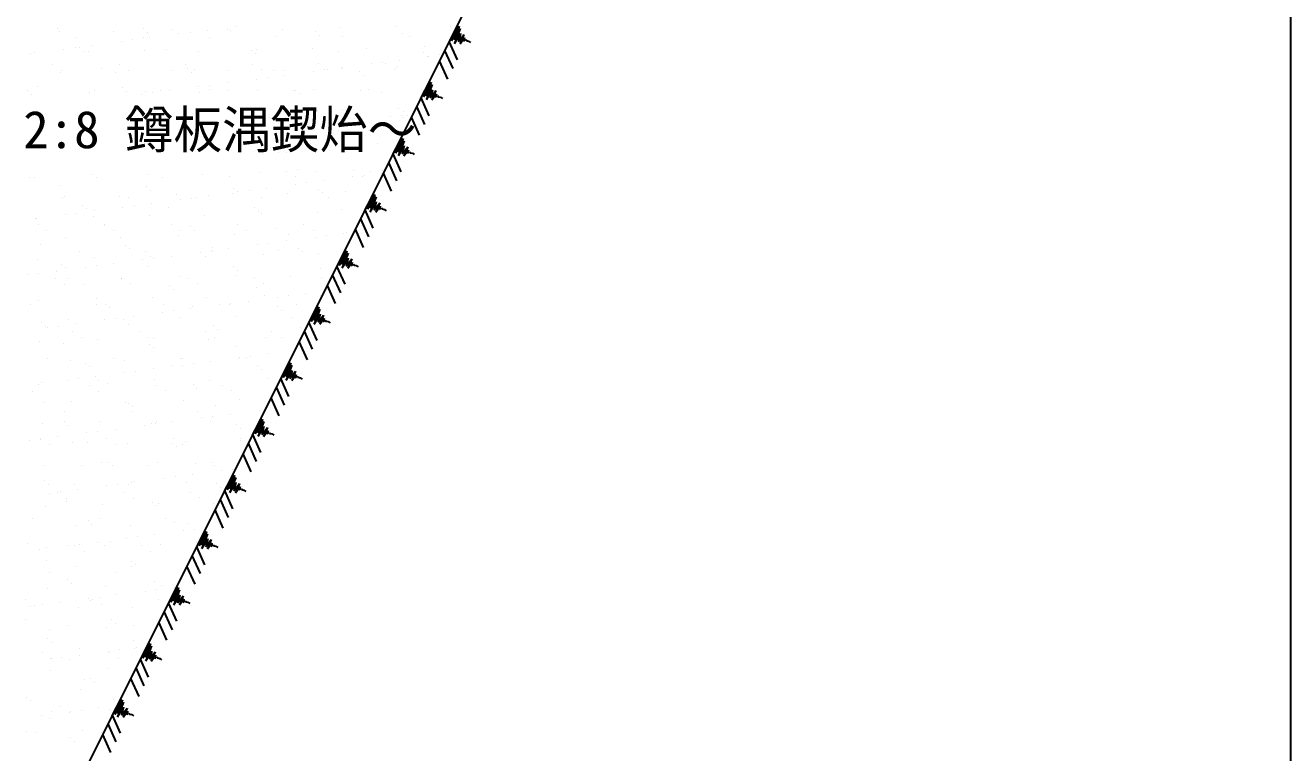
# Model space of a CAD drawing. Header units: metres. Extents: x 0 to 297, y 0 to 210.
# Drawn here: x 178.5 to 297, y 77.6 to 145.8 of the extents above; entities that cross this region are included whole.
import ezdxf

# ---------------------------------------------------------------- set-up
doc = ezdxf.new("R2010")
doc.units = ezdxf.units.M
doc.layers.add(' ', color=7, linetype='Continuous')

msp = doc.modelspace()

# ---------------------------------------------------------------- linework, layer by layer
at = {"layer": ' '}
for p, q in [((245.66, 199.22), (165.66, 39.22)), ((181.54, 145.5), (181.54, 145.5)), ((181.66, 145.18), (181.66, 145.18)), ((183.32, 144.63), (183.32, 144.63)), ((186.78, 145.15), (186.78, 145.15)), ((189.54, 144.65), (189.54, 144.65)), ((189.55, 145.43), (189.55, 145.43)), ((189.92, 145.1), (189.92, 145.1)), ((190.15, 144.6), (190.15, 144.6)), ((192.18, 145.35), (192.18, 145.35)), ((192.87, 144.96), (192.87, 144.96)), ((193.91, 145.1), (193.91, 145.1)), ((195.53, 145.31), (195.53, 145.31)), ((195.77, 144.66), (195.77, 144.66)), ((197.41, 145.41), (197.41, 145.41)), ((197.67, 145.26), (197.67, 145.26)), ((198.25, 145.67), (198.25, 145.67)), ((202, 144.67), (202, 144.67)), ((202.53, 145.39), (202.53, 145.39)), ((205.67, 145.19), (205.67, 145.19)), ((206.04, 144.85), (206.04, 144.85)), ((207.93, 145.58), (207.93, 145.58)), ((208.23, 144.68), (208.23, 144.68)), ((213.17, 145.65), (213.17, 145.65)), ((213.79, 145.01), (213.79, 145.01)), ((214.46, 144.69), (214.46, 144.69)), ((218.28, 145.63), (218.28, 145.63)), ((182.1, 143.54), (182.1, 143.54)), ((183.14, 143.68), (183.14, 143.68)), ((183.54, 143.68), (183.54, 143.68)), ((184.77, 143.89), (184.77, 143.89)), ((187.48, 144.25), (187.48, 144.25)), ((188.52, 144.39), (188.52, 144.39)), ((191.66, 143.5), (191.66, 143.5)), ((199.66, 143.43), (199.66, 143.43)), ((200.12, 143.54), (200.12, 143.54)), ((205.35, 143.61), (205.35, 143.61)), ((210.47, 143.58), (210.47, 143.58)), ((215.87, 143.78), (215.87, 143.78)), ((178.96, 143.11), (178.96, 143.11)), ((179.38, 143.18), (179.38, 143.18)), ((183.9, 143.34), (183.9, 143.34)), ((184.37, 143.3), (184.37, 143.3)), ((189.6, 143.37), (189.6, 143.37)), ((194.72, 143.34), (194.72, 143.34)), ((200.03, 143.1), (200.03, 143.1)), ((207.78, 143.26), (207.78, 143.26)), ((211.9, 142.29), (211.9, 142.29)), ((213.53, 142.5), (213.53, 142.5)), ((215.78, 143.19), (215.78, 143.19)), ((216.15, 142.85), (216.15, 142.85)), ((216.25, 142.86), (216.25, 142.86)), ((217.29, 143), (217.29, 143)), ((181.05, 142.1), (181.05, 142.1)), ((181.79, 141.32), (181.79, 141.32)), ((181.9, 141.56), (181.9, 141.56)), ((185.64, 141.75), (185.64, 141.75)), ((186.9, 141.3), (186.9, 141.3)), ((187.28, 142.11), (187.28, 142.11)), ((188.12, 141.57), (188.12, 141.57)), ((192.31, 141.49), (192.31, 141.49)), ((193.51, 142.12), (193.51, 142.12)), ((193.65, 141.68), (193.65, 141.68)), ((194.02, 141.34), (194.02, 141.34)), ((194.35, 141.58), (194.35, 141.58)), ((197.54, 141.56), (197.54, 141.56)), ((199.74, 142.13), (199.74, 142.13)), ((200.58, 141.59), (200.58, 141.59)), ((201.77, 141.5), (201.77, 141.5)), ((202.66, 141.54), (202.66, 141.54)), ((202.76, 141.08), (202.76, 141.08)), ((205.48, 141.44), (205.48, 141.44)), ((205.96, 142.14), (205.96, 142.14)), ((206.52, 141.58), (206.52, 141.58)), ((206.81, 141.61), (206.81, 141.61)), ((208.06, 141.73), (208.06, 141.73)), ((208.15, 141.79), (208.15, 141.79)), ((209.77, 141.43), (209.77, 141.43)), ((210.14, 141.1), (210.14, 141.1)), ((210.86, 142.15), (210.86, 142.15)), ((212.19, 142.15), (212.19, 142.15)), ((213.04, 141.62), (213.04, 141.62)), ((213.29, 141.8), (213.29, 141.8)), ((179.63, 139.99), (179.63, 139.99)), ((187.63, 139.92), (187.63, 139.92)), ((194.71, 140.02), (194.71, 140.02)), ((195.75, 140.16), (195.75, 140.16)), ((197.38, 140.38), (197.38, 140.38)), ((200.09, 140.73), (200.09, 140.73)), ((201.14, 140.87), (201.14, 140.87)), ((216, 139.92), (216, 139.92)), ((178.7, 139.61), (178.7, 139.61)), ((179.09, 139.25), (179.09, 139.25)), ((184.49, 139.45), (184.49, 139.45)), ((184.93, 139.63), (184.93, 139.63)), ((188, 139.59), (188, 139.59)), ((189.33, 139.32), (189.33, 139.32)), ((189.73, 139.52), (189.73, 139.52)), ((190.37, 139.45), (190.37, 139.45)), ((191.16, 139.64), (191.16, 139.64)), ((191.99, 139.67), (191.99, 139.67)), ((194.84, 139.49), (194.84, 139.49)), ((195.76, 139.75), (195.76, 139.75)), ((197.39, 139.65), (197.39, 139.65)), ((200.24, 139.69), (200.24, 139.69)), ((203.62, 139.66), (203.62, 139.66)), ((203.76, 139.68), (203.76, 139.68)), ((204.13, 139.34), (204.13, 139.34)), ((205.48, 139.75), (205.48, 139.75)), ((209.84, 139.67), (209.84, 139.67)), ((210.6, 139.73), (210.6, 139.73)), ((211.88, 139.5), (211.88, 139.5)), ((202.78, 137.68), (202.78, 137.68)), ((205.87, 137.75), (205.87, 137.75)), ((208.18, 137.88), (208.18, 137.88)), ((213.42, 137.94), (213.42, 137.94)), ((213.87, 137.68), (213.87, 137.68)), ((201.35, 137.12), (201.35, 137.12)), ((202.2, 136.59), (202.2, 136.59)), ((207.32, 136.51), (207.32, 136.51)), ((207.58, 137.13), (207.58, 137.13)), ((208.36, 136.64), (208.36, 136.64)), ((208.42, 136.6), (208.42, 136.6)), ((209.99, 136.86), (209.99, 136.86)), ((212.71, 137.21), (212.71, 137.21)), ((213.75, 137.35), (213.75, 137.35)), ((213.81, 137.15), (213.81, 137.15)), ((214.24, 137.34), (214.24, 137.34)), ((201.94, 135.8), (201.94, 135.8)), ((202.98, 135.93), (202.98, 135.93)), ((204.61, 136.15), (204.61, 136.15)), ((205.61, 135.9), (205.61, 135.9)), ((207.86, 135.92), (207.86, 135.92)), ((208.23, 135.58), (208.23, 135.58)), ((210.72, 135.87), (210.72, 135.87)), ((201.85, 134.17), (201.85, 134.17)), ((205.23, 134.65), (205.23, 134.65)), ((208.31, 134.02), (208.31, 134.02)), ((209.97, 133.99), (209.97, 133.99)), ((211.46, 134.66), (211.46, 134.66)), ((202.21, 133.83), (202.21, 133.83)), ((202.91, 133.83), (202.91, 133.83)), ((184.74, 131.74), (184.74, 131.74)), ((189.98, 131.81), (189.98, 131.81)), ((195.09, 131.78), (195.09, 131.78)), ((197.58, 131.57), (197.58, 131.57)), ((200.5, 131.98), (200.5, 131.98)), ((202.97, 132.11), (202.97, 132.11)), ((203.81, 131.58), (203.81, 131.58)), ((203.95, 132.23), (203.95, 132.23)), ((205.73, 132.04), (205.73, 132.04)), ((209.17, 131.57), (209.17, 131.57)), ((209.2, 132.13), (209.2, 132.13)), ((210.04, 131.59), (210.04, 131.59)), ((210.21, 131.71), (210.21, 131.71)), ((210.85, 132.02), (210.85, 132.02)), ((211.83, 131.92), (211.83, 131.92)), ((211.96, 132.17), (211.96, 132.17)), ((178.9, 131.53), (178.9, 131.53)), ((179.34, 131.55), (179.34, 131.55)), ((181.82, 130.72), (181.82, 130.72)), ((185.13, 131.54), (185.13, 131.54)), ((189.82, 130.66), (189.82, 130.66)), ((191.35, 131.55), (191.35, 131.55)), ((197.94, 130.48), (197.94, 130.48)), ((201.07, 130.5), (201.07, 130.5)), ((203.78, 130.86), (203.78, 130.86)), ((204.82, 131), (204.82, 131)), ((205.94, 130.41), (205.94, 130.41)), ((206.45, 131.21), (206.45, 131.21)), ((181.93, 129.6), (181.93, 129.6)), ((182.17, 129.76), (182.17, 129.76)), ((187.28, 129.74), (187.28, 129.74)), ((188.16, 129.61), (188.16, 129.61)), ((190.19, 130.32), (190.19, 130.32)), ((192.68, 129.93), (192.68, 129.93)), ((193.02, 129.44), (193.02, 129.44)), ((194.06, 129.58), (194.06, 129.58)), ((194.39, 129.62), (194.39, 129.62)), ((195.68, 129.8), (195.68, 129.8)), ((197.92, 130), (197.92, 130)), ((198.4, 130.15), (198.4, 130.15)), ((199.44, 130.29), (199.44, 130.29)), ((200.62, 129.63), (200.62, 129.63)), ((203.03, 129.97), (203.03, 129.97)), ((206.31, 130.07), (206.31, 130.07)), ((206.85, 129.64), (206.85, 129.64)), ((208.44, 130.17), (208.44, 130.17)), ((182.25, 128.03), (182.25, 128.03)), ((183.29, 128.16), (183.29, 128.16)), ((183.81, 128.9), (183.81, 128.9)), ((184.18, 128.56), (184.18, 128.56)), ((184.92, 128.38), (184.92, 128.38)), ((187.63, 128.74), (187.63, 128.74)), ((188.67, 128.87), (188.67, 128.87)), ((190.3, 129.09), (190.3, 129.09)), ((191.93, 128.72), (191.93, 128.72)), ((199.93, 128.65), (199.93, 128.65)), ((200.3, 128.32), (200.3, 128.32)), ((200.62, 128.12), (200.62, 128.12)), ((205.86, 128.19), (205.86, 128.19)), ((208.05, 128.48), (208.05, 128.48)), ((179.47, 127.69), (179.47, 127.69)), ((179.53, 127.67), (179.53, 127.67)), ((179.67, 127.06), (179.67, 127.06)), ((184.87, 127.89), (184.87, 127.89)), ((185.9, 127.07), (185.9, 127.07)), ((185.92, 126.97), (185.92, 126.97)), ((190.1, 127.95), (190.1, 127.95)), ((192.13, 127.08), (192.13, 127.08)), ((193.92, 126.9), (193.92, 126.9)), ((195.22, 127.93), (195.22, 127.93)), ((198.35, 127.1), (198.35, 127.1)), ((204.58, 127.11), (204.58, 127.11)), ((180.51, 126.52), (180.51, 126.52)), ((182.29, 125.91), (182.29, 125.91)), ((186.74, 126.54), (186.74, 126.54)), ((187.41, 125.88), (187.41, 125.88)), ((192.81, 126.08), (192.81, 126.08)), ((192.97, 126.55), (192.97, 126.55)), ((194.29, 126.56), (194.29, 126.56)), ((198.04, 126.15), (198.04, 126.15)), ((199.2, 126.56), (199.2, 126.56)), ((202.04, 126.72), (202.04, 126.72)), ((203.16, 126.12), (203.16, 126.12)), ((205.43, 126.57), (205.43, 126.57)), ((205.63, 125.93), (205.63, 125.93)), ((206.67, 126.06), (206.67, 126.06)), ((208.29, 126.28), (208.29, 126.28)), ((208.56, 126.32), (208.56, 126.32)), ((179.9, 125.21), (179.9, 125.21)), ((183.55, 124.59), (183.55, 124.59)), ((187.91, 125.14), (187.91, 125.14)), ((188.28, 124.81), (188.28, 124.81)), ((189.78, 124.6), (189.78, 124.6)), ((194.86, 124.51), (194.86, 124.51)), ((195.9, 124.65), (195.9, 124.65)), ((196.01, 124.61), (196.01, 124.61)), ((196.03, 124.97), (196.03, 124.97)), ((197.53, 124.86), (197.53, 124.86)), ((200.24, 125.22), (200.24, 125.22)), ((201.28, 125.35), (201.28, 125.35)), ((202.23, 124.62), (202.23, 124.62)), ((202.91, 125.57), (202.91, 125.57)), ((204.03, 124.9), (204.03, 124.9)), ((204.4, 124.56), (204.4, 124.56)), ((179.59, 123.84), (179.59, 123.84)), ((181.9, 123.39), (181.9, 123.39)), ((185, 124.03), (185, 124.03)), ((186.76, 123.44), (186.76, 123.44)), ((189.48, 123.8), (189.48, 123.8)), ((190.23, 124.1), (190.23, 124.1)), ((190.52, 123.94), (190.52, 123.94)), ((192.14, 124.15), (192.14, 124.15)), ((195.35, 124.08), (195.35, 124.08)), ((200.75, 124.27), (200.75, 124.27)), ((205.98, 124.34), (205.98, 124.34)), ((178.71, 122.38), (178.71, 122.38)), ((179.75, 122.52), (179.75, 122.52)), ((181.38, 122.73), (181.38, 122.73)), ((182.26, 123.05), (182.26, 123.05)), ((184.09, 123.09), (184.09, 123.09)), ((185.13, 123.23), (185.13, 123.23)), ((190.02, 123.21), (190.02, 123.21)), ((192.94, 122.23), (192.94, 122.23)), ((193.74, 122.08), (193.74, 122.08)), ((198.02, 123.14), (198.02, 123.14)), ((198.17, 122.29), (198.17, 122.29)), ((198.39, 122.8), (198.39, 122.8)), ((199.97, 122.09), (199.97, 122.09)), ((203.29, 122.27), (203.29, 122.27)), ((206.14, 122.97), (206.14, 122.97)), ((206.2, 122.1), (206.2, 122.1)), ((181.28, 122.05), (181.28, 122.05)), ((182.13, 121.52), (182.13, 121.52)), ((182.42, 122.06), (182.42, 122.06)), ((184, 121.46), (184, 121.46)), ((187.51, 122.06), (187.51, 122.06)), ((187.53, 122.03), (187.53, 122.03)), ((188.36, 121.53), (188.36, 121.53)), ((192.01, 121.39), (192.01, 121.39)), ((192.38, 121.05), (192.38, 121.05)), ((194.58, 121.54), (194.58, 121.54)), ((200.13, 121.21), (200.13, 121.21)), ((200.81, 121.55), (200.81, 121.55)), ((179.72, 119.99), (179.72, 119.99)), ((185.12, 120.18), (185.12, 120.18)), ((190.36, 120.25), (190.36, 120.25)), ((195.47, 120.22), (195.47, 120.22)), ((197.74, 119.71), (197.74, 119.71)), ((199.37, 119.92), (199.37, 119.92)), ((200.87, 120.42), (200.87, 120.42)), ((202.09, 120.28), (202.09, 120.28)), ((203.13, 120.42), (203.13, 120.42)), ((204.75, 120.63), (204.75, 120.63)), ((206.11, 120.48), (206.11, 120.48)), ((178.94, 119.57), (178.94, 119.57)), ((185.16, 119.58), (185.16, 119.58)), ((185.99, 119.63), (185.99, 119.63)), ((186.36, 119.29), (186.36, 119.29)), ((191.32, 118.86), (191.32, 118.86)), ((191.39, 119.59), (191.39, 119.59)), ((192.36, 119), (192.36, 119)), ((193.99, 119.22), (193.99, 119.22)), ((194.12, 119.46), (194.12, 119.46)), ((196.7, 119.57), (196.7, 119.57)), ((197.62, 119.6), (197.62, 119.6)), ((202.12, 119.39), (202.12, 119.39)), ((202.49, 119.05), (202.49, 119.05)), ((203.85, 119.62), (203.85, 119.62)), ((179.98, 117.88), (179.98, 117.88)), ((180.35, 117.54), (180.35, 117.54)), ((180.55, 117.45), (180.55, 117.45)), ((181.59, 117.58), (181.59, 117.58)), ((182.54, 118.2), (182.54, 118.2)), ((183.22, 117.8), (183.22, 117.8)), ((185.94, 118.16), (185.94, 118.16)), ((186.98, 118.29), (186.98, 118.29)), ((187.66, 118.18), (187.66, 118.18)), ((188.1, 117.7), (188.1, 117.7)), ((188.6, 118.51), (188.6, 118.51)), ((193.06, 118.37), (193.06, 118.37)), ((196.11, 117.63), (196.11, 117.63)), ((198.3, 118.44), (198.3, 118.44)), ((203.41, 118.41), (203.41, 118.41)), ((204.23, 117.45), (204.23, 117.45)), ((182.9, 117.04), (182.9, 117.04)), ((183.74, 116.51), (183.74, 116.51)), ((185.25, 116.33), (185.25, 116.33)), ((189.13, 117.06), (189.13, 117.06)), ((189.97, 116.52), (189.97, 116.52)), ((190.48, 116.39), (190.48, 116.39)), ((195.36, 117.07), (195.36, 117.07)), ((195.6, 116.37), (195.6, 116.37)), ((196.2, 116.53), (196.2, 116.53)), ((196.47, 117.29), (196.47, 117.29)), ((201, 116.56), (201, 116.56)), ((201.58, 117.08), (201.58, 117.08)), ((202.43, 116.54), (202.43, 116.54)), ((179.85, 116.13), (179.85, 116.13)), ((182.09, 115.94), (182.09, 115.94)), ((190.09, 115.88), (190.09, 115.88)), ((190.46, 115.54), (190.46, 115.54)), ((198.21, 115.7), (198.21, 115.7)), ((201.21, 114.99), (201.21, 114.99)), ((180.55, 114.56), (180.55, 114.56)), ((182.67, 114.35), (182.67, 114.35)), ((184.08, 114.12), (184.08, 114.12)), ((184.45, 113.78), (184.45, 113.78)), ((186.78, 114.57), (186.78, 114.57)), ((187.79, 114.32), (187.79, 114.32)), ((192.2, 113.94), (192.2, 113.94)), ((193.01, 114.58), (193.01, 114.58)), ((193.16, 113.93), (193.16, 113.93)), ((193.19, 114.52), (193.19, 114.52)), ((194.21, 114.07), (194.21, 114.07)), ((195.83, 114.28), (195.83, 114.28)), ((198.42, 114.58), (198.42, 114.58)), ((198.55, 114.64), (198.55, 114.64)), ((199.24, 114.6), (199.24, 114.6)), ((199.59, 114.77), (199.59, 114.77)), ((200.21, 113.87), (200.21, 113.87)), ((183.44, 112.65), (183.44, 112.65)), ((185.06, 112.86), (185.06, 112.86)), ((187.78, 113.22), (187.78, 113.22)), ((188.82, 113.36), (188.82, 113.36)), ((190.45, 113.57), (190.45, 113.57)), ((200.57, 113.54), (200.57, 113.54)), ((201.13, 112.71), (201.13, 112.71)), ((179.13, 111.49), (179.13, 111.49)), ((179.68, 112.15), (179.68, 112.15)), ((179.97, 112.28), (179.97, 112.28)), ((182.4, 112.51), (182.4, 112.51)), ((184.51, 112.04), (184.51, 112.04)), ((185.36, 111.5), (185.36, 111.5)), ((185.37, 112.47), (185.37, 112.47)), ((186.19, 112.19), (186.19, 112.19)), ((190.61, 112.54), (190.61, 112.54)), ((190.74, 112.05), (190.74, 112.05)), ((191.59, 111.51), (191.59, 111.51)), ((194.19, 112.12), (194.19, 112.12)), ((194.56, 111.78), (194.56, 111.78)), ((195.72, 112.52), (195.72, 112.52)), ((196.97, 112.06), (196.97, 112.06)), ((197.81, 111.52), (197.81, 111.52)), ((180.18, 110.43), (180.18, 110.43)), ((182.8, 110.49), (182.8, 110.49)), ((187.91, 110.47), (187.91, 110.47)), ((188.18, 110.36), (188.18, 110.36)), ((193.31, 110.66), (193.31, 110.66)), ((198.55, 110.73), (198.55, 110.73)), ((182.17, 109.55), (182.17, 109.55)), ((188.39, 109.56), (188.39, 109.56)), ((188.55, 110.03), (188.55, 110.03)), ((194.62, 109.58), (194.62, 109.58)), ((196.05, 109.13), (196.05, 109.13)), ((196.3, 110.19), (196.3, 110.19)), ((197.68, 109.34), (197.68, 109.34)), ((200.39, 109.7), (200.39, 109.7)), ((180.1, 108.42), (180.1, 108.42)), ((182.17, 108.61), (182.17, 108.61)), ((182.54, 108.27), (182.54, 108.27)), ((185.5, 108.62), (185.5, 108.62)), ((186.91, 107.93), (186.91, 107.93)), ((189.62, 108.28), (189.62, 108.28)), ((190.29, 108.43), (190.29, 108.43)), ((190.67, 108.42), (190.67, 108.42)), ((190.73, 108.69), (190.73, 108.69)), ((192.29, 108.64), (192.29, 108.64)), ((195.01, 108.99), (195.01, 108.99)), ((195.85, 108.66), (195.85, 108.66)), ((198.29, 108.36), (198.29, 108.36)), ((198.66, 108.03), (198.66, 108.03)), ((178.86, 106.87), (178.86, 106.87)), ((179.9, 107.02), (179.9, 107.02)), ((179.9, 107), (179.9, 107)), ((181.52, 107.22), (181.52, 107.22)), ((184.24, 107.58), (184.24, 107.58)), ((184.28, 106.68), (184.28, 106.68)), ((185.28, 107.71), (185.28, 107.71)), ((186.13, 107.03), (186.13, 107.03)), ((192.36, 107.04), (192.36, 107.04)), ((193.44, 106.81), (193.44, 106.81)), ((198.59, 107.05), (198.59, 107.05)), ((198.67, 106.88), (198.67, 106.88)), ((180.75, 106.48), (180.75, 106.48)), ((182.92, 106.64), (182.92, 106.64)), ((186.97, 106.49), (186.97, 106.49)), ((188.04, 106.62), (188.04, 106.62)), ((192.28, 106.61), (192.28, 106.61)), ((192.65, 106.27), (192.65, 106.27)), ((193.2, 106.5), (193.2, 106.5)), ((180.22, 104.57), (180.22, 104.57)), ((183.78, 104.55), (183.78, 104.55)), ((185.63, 104.77), (185.63, 104.77)), ((186.27, 104.85), (186.27, 104.85)), ((186.64, 104.51), (186.64, 104.51)), ((190.01, 104.56), (190.01, 104.56)), ((190.86, 104.83), (190.86, 104.83)), ((194.39, 104.68), (194.39, 104.68)), ((195.98, 104.81), (195.98, 104.81)), ((196.24, 104.57), (196.24, 104.57)), ((191.47, 103.35), (191.47, 103.35)), ((192.51, 103.49), (192.51, 103.49)), ((194.14, 103.7), (194.14, 103.7)), ((196.85, 104.06), (196.85, 104.06)), ((197.89, 104.19), (197.89, 104.19)), ((180.26, 103.1), (180.26, 103.1)), ((180.62, 102.76), (180.62, 102.76)), ((180.7, 101.93), (180.7, 101.93)), ((181.52, 102.01), (181.52, 102.01)), ((181.74, 102.07), (181.74, 102.07)), ((183.05, 102.79), (183.05, 102.79)), ((183.37, 102.28), (183.37, 102.28)), ((186.09, 102.64), (186.09, 102.64)), ((187.13, 102.78), (187.13, 102.78)), ((187.75, 102.02), (187.75, 102.02)), ((188.16, 102.76), (188.16, 102.76)), ((188.38, 102.92), (188.38, 102.92)), ((188.75, 102.99), (188.75, 102.99)), ((193.56, 102.96), (193.56, 102.96)), ((193.97, 102.03), (193.97, 102.03)), ((196.38, 102.85), (196.38, 102.85)), ((196.75, 102.51), (196.75, 102.51)), ((182.36, 101.47), (182.36, 101.47)), ((182.36, 101.16), (182.36, 101.16)), ((185.75, 100.91), (185.75, 100.91)), ((188.59, 101.48), (188.59, 101.48)), ((190.37, 101.1), (190.37, 101.1)), ((190.74, 100.76), (190.74, 100.76)), ((190.99, 100.98), (190.99, 100.98)), ((194.82, 101.49), (194.82, 101.49)), ((196.1, 100.95), (196.1, 100.95)), ((180.35, 100.72), (180.35, 100.72)), ((179.17, 99.53), (179.17, 99.53)), ((183.17, 98.93), (183.17, 98.93)), ((184.36, 99.34), (184.36, 99.34)), ((184.72, 99), (184.72, 99)), ((185.4, 99.54), (185.4, 99.54)), ((188.29, 98.91), (188.29, 98.91)), ((191.62, 99.55), (191.62, 99.55)), ((192.48, 99.16), (192.48, 99.16)), ((193.31, 98.41), (193.31, 98.41)), ((193.69, 99.1), (193.69, 99.1)), ((194.35, 98.55), (194.35, 98.55)), ((178.71, 97.25), (178.71, 97.25)), ((185.21, 97.35), (185.21, 97.35)), ((186.46, 97.41), (186.46, 97.41)), ((187.93, 97.7), (187.93, 97.7)), ((188.97, 97.84), (188.97, 97.84)), ((190.6, 98.06), (190.6, 98.06)), ((194.47, 97.34), (194.47, 97.34)), ((179.83, 96.64), (179.83, 96.64)), ((180.48, 96.86), (180.48, 96.86)), ((182.55, 97), (182.55, 97)), ((183.13, 97), (183.13, 97)), ((183.59, 97.13), (183.59, 97.13)), ((183.98, 96.46), (183.98, 96.46)), ((185.88, 97.06), (185.88, 97.06)), ((189.36, 97.01), (189.36, 97.01)), ((190.2, 96.47), (190.2, 96.47)), ((191.11, 97.12), (191.11, 97.12)), ((180.45, 95.65), (180.45, 95.65)), ((183.3, 95.08), (183.3, 95.08)), ((188.42, 95.06), (188.42, 95.06)), ((188.45, 95.58), (188.45, 95.58)), ((188.82, 95.25), (188.82, 95.25)), ((180.78, 94.52), (180.78, 94.52)), ((182.44, 93.83), (182.44, 93.83)), ((187.01, 94.53), (187.01, 94.53)), ((190.56, 93.65), (190.56, 93.65)), ((193.24, 94.54), (193.24, 94.54)), ((180.6, 93.01), (180.6, 93.01)), ((182.81, 93.49), (182.81, 93.49)), ((186, 93.2), (186, 93.2)), ((189.77, 92.77), (189.77, 92.77)), ((190.81, 92.91), (190.81, 92.91)), ((191.24, 93.27), (191.24, 93.27)), ((192.44, 93.12), (192.44, 93.12)), ((178.52, 91.98), (178.52, 91.98)), ((179.01, 91.35), (179.01, 91.35)), ((179.36, 91.44), (179.36, 91.44)), ((180.05, 91.49), (180.05, 91.49)), ((181.67, 91.7), (181.67, 91.7)), ((184.39, 92.06), (184.39, 92.06)), ((184.55, 91.9), (184.55, 91.9)), ((184.75, 91.99), (184.75, 91.99)), ((185.43, 92.2), (185.43, 92.2)), ((185.59, 91.46), (185.59, 91.46)), ((187.06, 92.41), (187.06, 92.41)), ((190.98, 92), (190.98, 92)), ((178.54, 90.14), (178.54, 90.14)), ((183.42, 91.23), (183.42, 91.23)), ((188.54, 91.2), (188.54, 91.2)), ((180.73, 89.16), (180.73, 89.16)), ((182.4, 89.51), (182.4, 89.51)), ((186.13, 89.35), (186.13, 89.35)), ((186.54, 90.07), (186.54, 90.07)), ((186.91, 89.74), (186.91, 89.74)), ((188.63, 89.52), (188.63, 89.52)), ((180.53, 88.32), (180.53, 88.32)), ((180.9, 87.98), (180.9, 87.98)), ((188.65, 88.14), (188.65, 88.14)), ((180.13, 86.97), (180.13, 86.97)), ((181.89, 86.55), (181.89, 86.55)), ((183.52, 86.77), (183.52, 86.77)), ((183.55, 87.37), (183.55, 87.37)), ((186.23, 87.13), (186.23, 87.13)), ((186.36, 86.98), (186.36, 86.98)), ((187.27, 87.26), (187.27, 87.26)), ((188.67, 87.35), (188.67, 87.35)), ((188.9, 87.48), (188.9, 87.48)), ((180.85, 86.42), (180.85, 86.42)), ((180.98, 86.44), (180.98, 86.44)), ((182.64, 86.39), (182.64, 86.39)), ((186.26, 85.5), (186.26, 85.5)), ((187.21, 86.45), (187.21, 86.45)), ((180.85, 85.3), (180.85, 85.3)), ((184.01, 84.5), (184.01, 84.5)), ((184.63, 84.56), (184.63, 84.56)), ((185, 84.22), (185, 84.22)), ((183.68, 83.52), (183.68, 83.52)), ((178.62, 82.81), (178.62, 82.81)), ((178.98, 82.47), (178.98, 82.47)), ((181.75, 81.96), (181.75, 81.96)), ((185.36, 81.83), (185.36, 81.83)), ((186.74, 82.63), (186.74, 82.63)), ((179.98, 81.12), (179.98, 81.12)), ((180.72, 80.87), (180.72, 80.87)), ((180.98, 81.45), (180.98, 81.45)), ((182.59, 81.43), (182.59, 81.43)), ((182.69, 81.48), (182.69, 81.48)), ((183.73, 81.62), (183.73, 81.62)), ((186.38, 81.64), (186.38, 81.64)), ((178.57, 79.6), (178.57, 79.6)), ((179.4, 79.48), (179.4, 79.48)), ((183.8, 79.67), (183.8, 79.67)), ((185.63, 79.49), (185.63, 79.49)), ((182.72, 79.05), (182.72, 79.05)), ((183.08, 78.71), (183.08, 78.71))]:
    msp.add_line(p, q, dxfattribs=at)
for p, q in [((297, 0), (297, 210)), ((218.17, 144.17), (218.98, 145.71)), ((218.98, 145.71), (218.41, 144.3)), ((218.41, 144.3), (219.11, 145.68)), ((219.11, 145.68), (218.64, 144.39)), ((218.64, 144.39), (219.22, 145.46)), ((219.22, 145.46), (218.68, 144.07)), ((218.68, 144.07), (219.23, 144.98)), ((219.23, 144.98), (219.04, 144.22)), ((219.04, 144.22), (219.56, 144.9)), ((219.56, 144.9), (219.2, 144.04)), ((219.2, 144.04), (219.62, 144.61)), ((219.62, 144.61), (219.53, 144.3)), ((217.75, 143.41), (218.51, 141.72)), ((218.16, 144.23), (218.92, 142.53)), ((219.53, 144.3), (219.73, 144.43)), ((219.73, 144.43), (219.76, 144.35)), ((219.76, 144.35), (219.8, 144.33)), ((219.8, 144.33), (219.99, 144.28)), ((219.99, 144.28), (220.17, 144.16)), ((217.25, 142.42), (218.01, 140.72)), ((215.54, 138.91), (216.35, 140.46)), ((216.35, 140.46), (215.78, 139.05)), ((215.78, 139.05), (216.48, 140.42)), ((216.48, 140.42), (216.01, 139.13)), ((216.01, 139.13), (216.59, 140.2)), ((216.59, 140.2), (216.05, 138.81)), ((215.53, 138.97), (216.29, 137.28)), ((216.05, 138.81), (216.61, 139.72)), ((216.61, 139.72), (216.41, 138.97)), ((216.41, 138.97), (216.93, 139.64)), ((216.93, 139.64), (216.57, 138.78)), ((216.57, 138.78), (216.99, 139.35)), ((216.99, 139.35), (216.9, 139.04)), ((216.9, 139.04), (217.1, 139.17)), ((217.1, 139.17), (217.13, 139.09)), ((217.13, 139.09), (217.17, 139.07)), ((217.17, 139.07), (217.36, 139.03)), ((217.36, 139.03), (217.54, 138.9)), ((215.12, 138.15), (215.88, 136.46)), ((214.62, 137.16), (215.38, 135.47)), ((212.91, 133.65), (213.72, 135.2)), ((213.72, 135.2), (213.15, 133.79)), ((213.15, 133.79), (213.86, 135.17)), ((213.86, 135.17), (213.38, 133.88)), ((213.38, 133.88), (213.96, 134.94)), ((213.96, 134.94), (213.42, 133.55)), ((213.42, 133.55), (213.98, 134.47)), ((213.98, 134.47), (213.78, 133.71)), ((213.78, 133.71), (214.31, 134.39)), ((214.31, 134.39), (213.94, 133.53)), ((213.94, 133.53), (214.36, 134.09)), ((214.36, 134.09), (214.27, 133.78)), ((212.49, 132.9), (213.25, 131.2)), ((212.9, 133.71), (213.66, 132.02)), ((214.27, 133.78), (214.47, 133.92)), ((214.47, 133.92), (214.5, 133.84)), ((214.5, 133.84), (214.54, 133.82)), ((214.54, 133.82), (214.74, 133.77)), ((214.74, 133.77), (214.91, 133.65)), ((212, 131.9), (212.75, 130.21)), ((210.29, 128.4), (211.09, 129.94)), ((211.09, 129.94), (210.52, 128.53)), ((210.52, 128.53), (211.23, 129.91)), ((211.23, 129.91), (210.75, 128.62)), ((210.75, 128.62), (211.33, 129.69)), ((211.33, 129.69), (210.79, 128.3)), ((210.79, 128.3), (211.35, 129.21)), ((211.35, 129.21), (211.15, 128.45)), ((210.27, 128.46), (211.03, 126.76)), ((211.15, 128.45), (211.68, 129.13)), ((211.68, 129.13), (211.31, 128.27)), ((211.31, 128.27), (211.73, 128.83)), ((211.73, 128.83), (211.64, 128.52)), ((211.64, 128.52), (211.84, 128.66)), ((211.84, 128.66), (211.87, 128.58)), ((211.87, 128.58), (211.91, 128.56)), ((211.91, 128.56), (212.11, 128.51)), ((212.11, 128.51), (212.28, 128.39)), ((209.86, 127.64), (210.62, 125.94)), ((209.37, 126.65), (210.13, 124.95)), ((207.66, 123.14), (208.46, 124.68)), ((208.46, 124.68), (207.89, 123.27)), ((207.89, 123.27), (208.6, 124.65)), ((208.6, 124.65), (208.12, 123.36)), ((208.12, 123.36), (208.71, 124.43)), ((208.71, 124.43), (208.16, 123.04)), ((208.16, 123.04), (208.72, 123.95)), ((208.72, 123.95), (208.52, 123.19)), ((208.52, 123.19), (209.05, 123.87)), ((209.05, 123.87), (208.69, 123.01)), ((208.69, 123.01), (209.1, 123.58)), ((209.1, 123.58), (209.01, 123.27)), ((209.01, 123.27), (209.22, 123.4)), ((209.22, 123.4), (209.24, 123.32)), ((209.24, 123.32), (209.28, 123.3)), ((209.28, 123.3), (209.48, 123.25)), ((207.23, 122.38), (207.99, 120.69)), ((207.64, 123.2), (208.4, 121.51)), ((209.48, 123.25), (209.65, 123.13)), ((206.74, 121.39), (207.5, 119.69)), ((205.03, 117.88), (205.84, 119.43)), ((205.84, 119.43), (205.26, 118.02)), ((205.26, 118.02), (205.97, 119.39)), ((205.97, 119.39), (205.49, 118.1)), ((205.49, 118.1), (206.08, 119.17)), ((206.08, 119.17), (205.53, 117.78)), ((205.53, 117.78), (206.09, 118.69)), ((206.09, 118.69), (205.9, 117.94)), ((205.9, 117.94), (206.42, 118.61)), ((206.42, 118.61), (206.06, 117.75)), ((205.01, 117.94), (205.77, 116.25)), ((206.06, 117.75), (206.47, 118.32)), ((206.47, 118.32), (206.39, 118.01)), ((206.39, 118.01), (206.59, 118.14)), ((206.59, 118.14), (206.61, 118.06)), ((206.61, 118.06), (206.65, 118.04)), ((206.65, 118.04), (206.85, 118)), ((206.85, 118), (207.02, 117.88)), ((204.61, 117.12), (205.36, 115.43)), ((204.11, 116.13), (204.87, 114.44)), ((202.4, 112.62), (203.21, 114.17)), ((203.21, 114.17), (202.64, 112.76)), ((202.64, 112.76), (203.34, 114.14)), ((203.34, 114.14), (202.86, 112.85)), ((202.86, 112.85), (203.45, 113.91)), ((203.45, 113.91), (202.9, 112.52)), ((202.39, 112.68), (203.14, 110.99)), ((202.9, 112.52), (203.46, 113.44)), ((203.46, 113.44), (203.27, 112.68)), ((203.27, 112.68), (203.79, 113.36)), ((203.79, 113.36), (203.43, 112.5)), ((203.43, 112.5), (203.84, 113.06)), ((203.84, 113.06), (203.76, 112.75)), ((203.76, 112.75), (203.96, 112.89)), ((203.96, 112.89), (203.99, 112.81)), ((203.99, 112.81), (204.03, 112.79)), ((204.03, 112.79), (204.22, 112.74)), ((204.22, 112.74), (204.4, 112.62)), ((201.98, 111.87), (202.74, 110.17)), ((201.48, 110.87), (202.24, 109.18)), ((199.77, 107.37), (200.58, 108.91)), ((200.58, 108.91), (200.01, 107.5)), ((200.01, 107.5), (200.71, 108.88)), ((200.71, 108.88), (200.23, 107.59)), ((200.23, 107.59), (200.82, 108.66)), ((200.82, 108.66), (200.28, 107.27)), ((200.28, 107.27), (200.83, 108.18)), ((200.83, 108.18), (200.64, 107.42)), ((200.64, 107.42), (201.16, 108.1)), ((201.16, 108.1), (200.8, 107.24)), ((199.76, 107.43), (200.52, 105.73)), ((200.8, 107.24), (201.22, 107.8)), ((201.22, 107.8), (201.13, 107.49)), ((201.13, 107.49), (201.33, 107.63)), ((201.33, 107.63), (201.36, 107.55)), ((201.36, 107.55), (201.4, 107.53)), ((201.4, 107.53), (201.59, 107.48)), ((201.59, 107.48), (201.77, 107.36)), ((198.85, 105.62), (199.61, 103.92)), ((199.35, 106.61), (200.11, 104.91)), ((197.14, 102.11), (197.95, 103.65)), ((197.95, 103.65), (197.38, 102.24)), ((197.38, 102.24), (198.08, 103.62)), ((198.08, 103.62), (197.61, 102.33)), ((197.61, 102.33), (198.19, 103.4)), ((198.19, 103.4), (197.65, 102.01)), ((197.13, 102.17), (197.89, 100.48)), ((197.65, 102.01), (198.2, 102.92)), ((198.2, 102.92), (198.01, 102.16)), ((198.01, 102.16), (198.53, 102.84)), ((198.53, 102.84), (198.17, 101.98)), ((198.17, 101.98), (198.59, 102.55)), ((198.59, 102.55), (198.5, 102.24)), ((198.5, 102.24), (198.7, 102.37)), ((198.7, 102.37), (198.73, 102.29)), ((198.73, 102.29), (198.77, 102.27)), ((198.77, 102.27), (198.96, 102.22)), ((198.96, 102.22), (199.14, 102.1)), ((196.72, 101.35), (197.48, 99.66)), ((196.22, 100.36), (196.98, 98.66)), ((194.51, 96.85), (195.32, 98.4)), ((195.32, 98.4), (194.75, 96.99)), ((194.75, 96.99), (195.45, 98.36)), ((195.45, 98.36), (194.98, 97.07)), ((194.98, 97.07), (195.56, 98.14)), ((195.56, 98.14), (195.02, 96.75)), ((195.02, 96.75), (195.58, 97.67)), ((195.58, 97.67), (195.38, 96.91)), ((195.38, 96.91), (195.9, 97.58)), ((195.9, 97.58), (195.54, 96.72)), ((195.54, 96.72), (195.96, 97.29)), ((195.96, 97.29), (195.87, 96.98)), ((194.09, 96.09), (194.85, 94.4)), ((194.5, 96.91), (195.26, 95.22)), ((195.87, 96.98), (196.07, 97.11)), ((196.07, 97.11), (196.1, 97.03)), ((196.1, 97.03), (196.14, 97.01)), ((196.14, 97.01), (196.33, 96.97)), ((196.33, 96.97), (196.51, 96.85)), ((193.59, 95.1), (194.35, 93.41)), ((191.89, 91.59), (192.69, 93.14)), ((192.69, 93.14), (192.12, 91.73)), ((192.12, 91.73), (192.83, 93.11)), ((192.83, 93.11), (192.35, 91.82)), ((192.35, 91.82), (192.93, 92.88)), ((192.93, 92.88), (192.39, 91.49)), ((191.87, 91.65), (192.63, 89.96)), ((192.39, 91.49), (192.95, 92.41)), ((192.95, 92.41), (192.75, 91.65)), ((192.75, 91.65), (193.28, 92.33)), ((193.28, 92.33), (192.91, 91.47)), ((192.91, 91.47), (193.33, 92.03)), ((193.33, 92.03), (193.24, 91.72)), ((193.24, 91.72), (193.44, 91.86)), ((193.44, 91.86), (193.47, 91.78)), ((193.47, 91.78), (193.51, 91.76)), ((193.51, 91.76), (193.71, 91.71)), ((193.71, 91.71), (193.88, 91.59)), ((191.46, 90.84), (192.22, 89.14)), ((190.97, 89.84), (191.72, 88.15)), ((189.26, 86.34), (190.06, 87.88)), ((190.06, 87.88), (189.49, 86.47)), ((189.49, 86.47), (190.2, 87.85)), ((190.2, 87.85), (189.72, 86.56)), ((189.72, 86.56), (190.3, 87.63)), ((190.3, 87.63), (189.76, 86.24)), ((189.76, 86.24), (190.32, 87.15)), ((190.32, 87.15), (190.12, 86.39)), ((190.12, 86.39), (190.65, 87.07)), ((190.65, 87.07), (190.28, 86.21)), ((190.28, 86.21), (190.7, 86.77)), ((190.7, 86.77), (190.61, 86.46)), ((190.61, 86.46), (190.81, 86.6)), ((190.81, 86.6), (190.84, 86.52)), ((190.84, 86.52), (190.88, 86.5)), ((188.83, 85.58), (189.59, 83.89)), ((189.24, 86.4), (190, 84.7)), ((190.88, 86.5), (191.08, 86.45)), ((191.08, 86.45), (191.25, 86.33)), ((188.34, 84.59), (189.1, 82.89)), ((186.63, 81.08), (187.43, 82.63)), ((187.43, 82.63), (186.86, 81.21)), ((186.86, 81.21), (187.57, 82.59)), ((187.57, 82.59), (187.09, 81.3)), ((187.09, 81.3), (187.68, 82.37)), ((187.68, 82.37), (187.13, 80.98)), ((187.13, 80.98), (187.69, 81.89)), ((187.69, 81.89), (187.49, 81.13)), ((187.49, 81.13), (188.02, 81.81)), ((188.02, 81.81), (187.66, 80.95)), ((186.61, 81.14), (187.37, 79.45)), ((187.66, 80.95), (188.07, 81.52)), ((188.07, 81.52), (187.98, 81.21)), ((187.98, 81.21), (188.19, 81.34)), ((188.19, 81.34), (188.21, 81.26)), ((188.21, 81.26), (188.25, 81.24)), ((188.25, 81.24), (188.45, 81.19)), ((188.45, 81.19), (188.62, 81.07)), ((186.2, 80.32), (186.96, 78.63)), ((185.71, 79.33), (186.47, 77.63))]:
    msp.add_line(p, q)

# ---------------------------------------------------------------- texts
msp.add_text('2:8 鐏板湡鍥炲～', height=3.5, dxfattribs=at).set_placement((178.29, 134.25))

doc.saveas('drawing.dxf')
